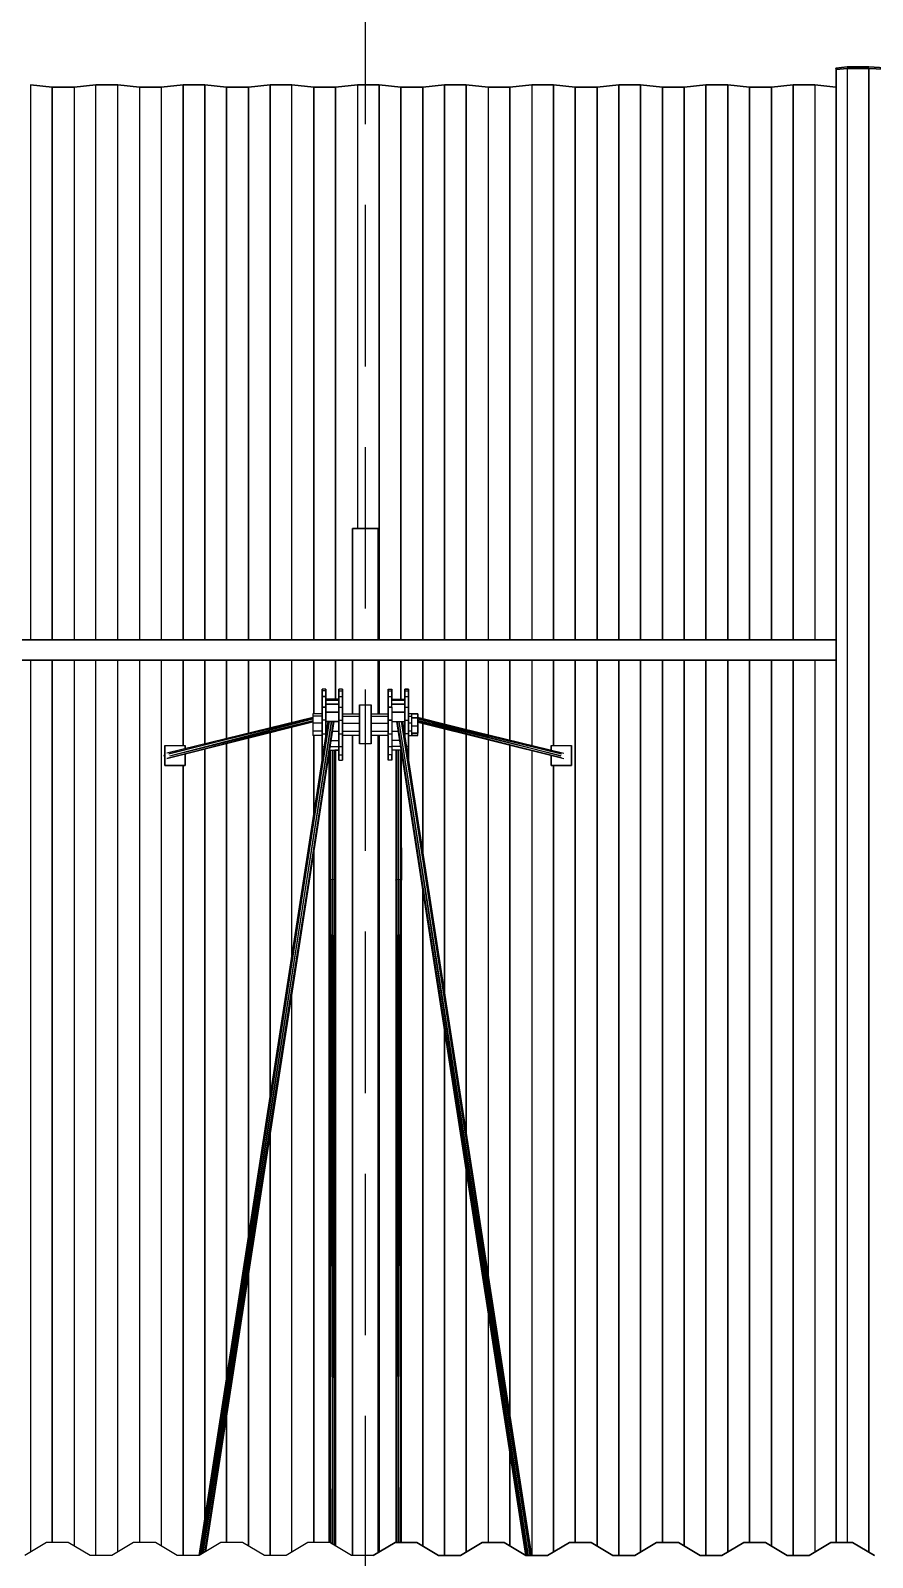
# Model space of a CAD drawing. Extents: x -43 to 90, y 6 to 81.
# Drawn here: x 1.84 to 5.15, y 22.98 to 28.99 of the extents above; entities that cross this region are included whole.
import ezdxf

# ---------------------------------------------------------------- set-up
doc = ezdxf.new("R2010")
doc.units = 0
doc.header["$LTSCALE"] = 0.1
doc.header["$MEASUREMENT"] = 0
doc.linetypes.add('HIDDEN', pattern=[9.525, 6.35, -3.175])
doc.layers.add('cobertura nova', color=4, linetype='CONTINUOUS')
doc.layers.add('hachures cobertura', color=252, linetype='CONTINUOUS')

msp = doc.modelspace()

# ---------------------------------------------------------------- linework, layer by layer
at = {"layer": 'cobertura nova'}
for p, q in [((5.0516, 28.8464), (5.0081, 28.8418)), ((5.0081, 28.8419), (5.0516, 28.8464)), ((5.0081, 28.8419), (5.0081, 23.0433)), ((5.0082, 28.836), (5.0081, 28.8419)), ((5.0081, 28.8418), (5.0082, 28.836)), ((5.0082, 28.836), (5.0517, 28.8406)), ((5.0517, 28.8406), (5.0082, 28.836)), ((5.0082, 23.0433), (5.0082, 28.836)), ((5.0082, 28.836), (5.0082, 28.836)), ((5.0082, 28.836), (5.0082, 23.0433)), ((5.1373, 28.8464), (5.0516, 28.8464)), ((5.0516, 28.8464), (5.0516, 28.8464)), ((5.0516, 28.8464), (5.1373, 28.8464)), ((5.0517, 28.8406), (5.1374, 28.8406)), ((5.1374, 28.8406), (5.0517, 28.8406)), ((5.223, 28.8418), (5.1373, 28.8464)), ((5.1373, 28.8464), (5.1373, 28.8464)), ((5.1373, 28.8464), (5.223, 28.8419)), ((5.1374, 28.8406), (5.2231, 28.836)), ((5.2231, 28.836), (5.1374, 28.8406)), ((5.1374, 28.8406), (5.1374, 28.8406)), ((1.8396, 28.7756), (1.9253, 28.7663)), ((1.9253, 28.7663), (1.8396, 28.7756)), ((1.9253, 28.7663), (2.011, 28.7663)), ((2.011, 28.7663), (1.9253, 28.7663)), ((2.011, 28.7663), (2.0967, 28.7756)), ((2.0967, 28.7756), (2.011, 28.7663)), ((2.0967, 28.7756), (2.1824, 28.7756)), ((2.1824, 28.7756), (2.0967, 28.7756)), ((2.1824, 28.7756), (2.2681, 28.7663)), ((2.2681, 28.7663), (2.1824, 28.7756)), ((2.2681, 28.7663), (2.3538, 28.7663)), ((2.3538, 28.7663), (2.2681, 28.7663)), ((2.3538, 28.7663), (2.4396, 28.7756)), ((2.4396, 28.7756), (2.3538, 28.7663)), ((2.4396, 28.7756), (2.5253, 28.7756)), ((2.5253, 28.7756), (2.4396, 28.7756)), ((2.5253, 28.7756), (2.611, 28.7663)), ((2.611, 28.7663), (2.5253, 28.7756)), ((2.611, 28.7663), (2.6967, 28.7663)), ((2.6967, 28.7663), (2.611, 28.7663)), ((2.6967, 28.7663), (2.7824, 28.7756)), ((2.7824, 28.7756), (2.6967, 28.7663)), ((2.7824, 28.7756), (2.8681, 28.7756)), ((2.8681, 28.7756), (2.7824, 28.7756)), ((2.8681, 28.7756), (2.9538, 28.7663)), ((2.9538, 28.7663), (2.8681, 28.7756)), ((2.9538, 28.7663), (3.0396, 28.7663)), ((3.0396, 28.7663), (2.9538, 28.7663)), ((3.0396, 28.7663), (3.1253, 28.7756)), ((3.1253, 28.7756), (3.0396, 28.7663)), ((3.1253, 28.7756), (3.211, 28.7756)), ((3.211, 28.7756), (3.1253, 28.7756)), ((3.211, 28.7756), (3.2967, 28.7663)), ((3.2967, 28.7663), (3.211, 28.7756)), ((3.2967, 28.7663), (3.3824, 28.7663)), ((3.3824, 28.7663), (3.2967, 28.7663)), ((3.3824, 28.7663), (3.4681, 28.7756)), ((3.4681, 28.7756), (3.3824, 28.7663)), ((3.4681, 28.7756), (3.5538, 28.7756)), ((3.5538, 28.7756), (3.4681, 28.7756)), ((3.5538, 28.7756), (3.6396, 28.7663)), ((3.6396, 28.7663), (3.5538, 28.7756)), ((3.6396, 28.7663), (3.7253, 28.7663)), ((3.7253, 28.7663), (3.6396, 28.7663)), ((3.7253, 28.7663), (3.811, 28.7756)), ((3.811, 28.7756), (3.7253, 28.7663)), ((3.811, 28.7756), (3.8967, 28.7756)), ((3.8967, 28.7756), (3.811, 28.7756)), ((3.8967, 28.7756), (3.9824, 28.7663)), ((3.9824, 28.7663), (3.8967, 28.7756)), ((3.9824, 28.7663), (4.0681, 28.7663)), ((4.0681, 28.7663), (3.9824, 28.7663)), ((4.0681, 28.7663), (4.1538, 28.7756)), ((4.1538, 28.7756), (4.0681, 28.7663)), ((4.1538, 28.7756), (4.2396, 28.7756)), ((4.2396, 28.7756), (4.1538, 28.7756)), ((4.2396, 28.7756), (4.3253, 28.7663)), ((4.3253, 28.7663), (4.2396, 28.7756)), ((4.3253, 28.7663), (4.411, 28.7663)), ((4.411, 28.7663), (4.3253, 28.7663)), ((4.411, 28.7663), (4.4967, 28.7756)), ((4.4967, 28.7756), (4.411, 28.7663)), ((4.4967, 28.7756), (4.5824, 28.7756)), ((4.5824, 28.7756), (4.4967, 28.7756)), ((4.5824, 28.7756), (4.6681, 28.7663)), ((4.6681, 28.7663), (4.5824, 28.7756)), ((4.6681, 28.7663), (4.7538, 28.7663)), ((4.7538, 28.7663), (4.6681, 28.7663)), ((4.7538, 28.7663), (4.8396, 28.7756)), ((4.8396, 28.7756), (4.7538, 28.7663)), ((4.9253, 28.7756), (4.8396, 28.7756)), ((4.8396, 28.7756), (4.9253, 28.7756)), ((5.0081, 28.7666), (4.9253, 28.7756)), ((4.9253, 28.7756), (5.0081, 28.7666)), ((2.4396, 28.7637), (2.4396, 28.7637)), ((2.4396, 28.7637), (2.4396, 28.7637)), ((2.7824, 28.7637), (2.7824, 28.7637)), ((2.7824, 28.7637), (2.7824, 28.7637)), ((2.9538, 28.7544), (2.9538, 28.7544)), ((2.9538, 28.7544), (2.9538, 28.7544)), ((3.4681, 28.7637), (3.4681, 28.7637)), ((3.4681, 28.7637), (3.4681, 28.7637)), ((4.6681, 28.7544), (4.6681, 28.7544)), ((4.6681, 28.7544), (4.6681, 28.7544)), ((4.8396, 28.7637), (4.8396, 28.7637)), ((4.8396, 28.7637), (4.8396, 28.7637)), ((3.1065, 26.5929), (3.1065, 27.0307)), ((3.1065, 27.0307), (3.1065, 26.5929)), ((3.1065, 27.0307), (3.1065, 27.0307)), ((3.1065, 27.0307), (3.1065, 27.0307)), ((3.1065, 27.0307), (3.1065, 27.0307)), ((3.1065, 26.5929), (3.1065, 27.0307)), ((3.1065, 27.0307), (3.1065, 26.5929)), ((3.1065, 27.0307), (3.1065, 26.5929)), ((3.1465, 27.0307), (3.1065, 27.0307)), ((3.1065, 27.0307), (3.1065, 27.0307)), ((3.1065, 27.0307), (3.1065, 27.0307)), ((3.1065, 27.0307), (3.1065, 27.0307)), ((3.1065, 27.0307), (3.1465, 27.0307)), ((3.1065, 27.0307), (3.1065, 26.5929)), ((3.1065, 26.5929), (3.1065, 27.0307)), ((3.1065, 27.0307), (3.1065, 26.5929)), ((3.1065, 26.5929), (3.1065, 27.0307)), ((3.1065, 27.0307), (3.1065, 27.0307)), ((3.1665, 27.0307), (3.1465, 27.0307)), ((3.1665, 27.0307), (3.1465, 27.0307)), ((3.1465, 27.0307), (3.1465, 27.0307)), ((3.1465, 27.0307), (3.1665, 27.0307)), ((3.2065, 27.0307), (3.1665, 27.0307)), ((3.1665, 27.0307), (3.1665, 27.0307)), ((3.1665, 27.0307), (3.2065, 27.0307)), ((3.1665, 27.0307), (3.1665, 27.0307)), ((3.1665, 27.0307), (3.1665, 27.0307)), ((3.2065, 26.5929), (3.2065, 27.0307)), ((3.2065, 27.0307), (3.2065, 26.5929)), ((5.0081, 26.5929), (1.225, 26.5929)), ((1.225, 26.5929), (5.0081, 26.5929)), ((1.225, 26.5129), (5.0081, 26.5129)), ((5.0081, 26.5129), (1.225, 26.5129)), ((3.0396, 26.5129), (3.0396, 26.3603)), ((3.1065, 26.3022), (3.1065, 26.5129)), ((3.1065, 26.5129), (3.1065, 26.3022)), ((3.1065, 26.3022), (3.1065, 26.5129)), ((3.1065, 26.5129), (3.1065, 26.3022)), ((3.1065, 26.5129), (3.1065, 26.3022)), ((3.1065, 26.5129), (3.1065, 26.3022)), ((3.1065, 26.3022), (3.1065, 26.5129)), ((3.1065, 26.5129), (3.1065, 26.3022)), ((3.1065, 26.3022), (3.1065, 26.5129)), ((3.2065, 26.3022), (3.2065, 26.5129)), ((3.2065, 26.5129), (3.2065, 26.3022)), ((3.211, 26.3022), (3.211, 26.5129)), ((2.9865, 26.3991), (2.9865, 26.3991)), ((2.9865, 26.3991), (2.9865, 26.379)), ((2.9865, 26.3991), (2.9865, 26.3923)), ((2.9865, 26.3923), (2.9865, 26.3991)), ((2.9865, 26.3991), (2.9865, 26.379)), ((3.001, 26.3991), (2.9865, 26.3991)), ((2.9865, 26.3991), (2.9865, 26.3923)), ((2.9865, 26.379), (2.9865, 26.3991)), ((2.9865, 26.3923), (2.9865, 26.3991)), ((2.9865, 26.3991), (2.9865, 26.3991)), ((2.9865, 26.3709), (2.9865, 26.3923)), ((2.9865, 26.3923), (2.9865, 26.3923)), ((2.9865, 26.3923), (2.9865, 26.3709)), ((2.9865, 26.3709), (2.9865, 26.3923)), ((3.001, 26.3923), (2.9865, 26.3923)), ((2.9865, 26.3923), (2.9865, 26.3709)), ((2.9865, 26.3923), (2.9865, 26.3923)), ((2.9865, 26.379), (2.9865, 26.379)), ((2.9865, 26.379), (2.9865, 26.3457)), ((2.9865, 26.379), (2.9865, 26.3457)), ((2.9865, 26.379), (2.9865, 26.379)), ((2.9865, 26.3457), (2.9865, 26.379)), ((2.9865, 26.3709), (2.9865, 26.3709)), ((2.9865, 26.328), (2.9865, 26.3709)), ((2.9865, 26.3709), (2.9865, 26.328)), ((2.9865, 26.328), (2.9865, 26.3709)), ((2.9865, 26.3709), (3.001, 26.3709)), ((3.001, 26.3709), (2.9865, 26.3709)), ((2.9865, 26.3709), (2.9865, 26.328)), ((3.001, 26.3923), (3.001, 26.3991)), ((3.001, 26.3991), (3.001, 26.3923)), ((3.001, 26.3709), (3.001, 26.3923)), ((3.001, 26.3923), (3.001, 26.3709)), ((3.001, 26.3709), (3.001, 26.3709)), ((3.001, 26.3709), (3.001, 26.3709)), ((3.001, 26.3709), (3.001, 26.328)), ((3.001, 26.328), (3.001, 26.3709)), ((3.0521, 26.3991), (3.0521, 26.3991)), ((3.0521, 26.3991), (3.0521, 26.379)), ((3.0521, 26.3923), (3.0521, 26.3991)), ((3.0665, 26.3991), (3.0521, 26.3991)), ((3.0521, 26.3991), (3.0521, 26.3923)), ((3.0521, 26.379), (3.0521, 26.3991)), ((3.0521, 26.3923), (3.0521, 26.3991)), ((3.0521, 26.3923), (3.0521, 26.3923)), ((3.0521, 26.3709), (3.0521, 26.3923)), ((3.0521, 26.3923), (3.0665, 26.3923)), ((3.0521, 26.3923), (3.0521, 26.3709)), ((3.0521, 26.3709), (3.0521, 26.3923)), ((3.0521, 26.379), (3.0521, 26.379)), ((3.0521, 26.379), (3.0521, 26.3603)), ((3.0521, 26.379), (3.0521, 26.379)), ((3.0521, 26.3603), (3.0521, 26.379)), ((3.0521, 26.3709), (3.0521, 26.3709)), ((3.0521, 26.3603), (3.0521, 26.3709)), ((3.0521, 26.3709), (3.0665, 26.3709)), ((3.0521, 26.3709), (3.0521, 26.328)), ((3.0521, 26.328), (3.0521, 26.3709)), ((3.0665, 26.3923), (3.0665, 26.3991)), ((3.0665, 26.3991), (3.0665, 26.3923)), ((3.0665, 26.3923), (3.0665, 26.3709)), ((3.0665, 26.3709), (3.0665, 26.3923)), ((3.0665, 26.3709), (3.0665, 26.328)), ((3.0665, 26.328), (3.0665, 26.3709)), ((3.2465, 26.3991), (3.2465, 26.3991)), ((3.2465, 26.3923), (3.2465, 26.3991)), ((3.2465, 26.3991), (3.2465, 26.379)), ((3.2465, 26.3991), (3.261, 26.3991)), ((3.2465, 26.379), (3.2465, 26.3991)), ((3.2465, 26.3991), (3.2465, 26.3923)), ((3.2465, 26.3923), (3.2465, 26.3991)), ((3.2465, 26.3923), (3.2465, 26.3923)), ((3.2465, 26.3709), (3.2465, 26.3923)), ((3.2465, 26.3923), (3.261, 26.3923)), ((3.2465, 26.3923), (3.2465, 26.3709)), ((3.2465, 26.3709), (3.2465, 26.3923)), ((3.2465, 26.379), (3.2465, 26.379)), ((3.2465, 26.379), (3.2465, 26.379)), ((3.2465, 26.3457), (3.2465, 26.379)), ((3.2465, 26.379), (3.2465, 26.379)), ((3.2465, 26.379), (3.2465, 26.3457)), ((3.2465, 26.3709), (3.2465, 26.3709)), ((3.2465, 26.328), (3.2465, 26.3709)), ((3.2465, 26.3709), (3.261, 26.3709)), ((3.2465, 26.328), (3.2465, 26.3709)), ((3.261, 26.3923), (3.261, 26.3991)), ((3.261, 26.3991), (3.261, 26.379)), ((3.261, 26.3923), (3.261, 26.3991)), ((3.261, 26.379), (3.261, 26.3991)), ((3.261, 26.3991), (3.261, 26.3923)), ((3.261, 26.3709), (3.261, 26.3923)), ((3.261, 26.3709), (3.261, 26.3923)), ((3.261, 26.3923), (3.261, 26.3709)), ((3.261, 26.379), (3.261, 26.3603)), ((3.261, 26.3709), (3.261, 26.379)), ((3.261, 26.3603), (3.261, 26.3709)), ((3.261, 26.328), (3.261, 26.3709)), ((3.3121, 26.3991), (3.3121, 26.3991)), ((3.3121, 26.3923), (3.3121, 26.3991)), ((3.3121, 26.3923), (3.3121, 26.3991)), ((3.3121, 26.3991), (3.3265, 26.3991)), ((3.3121, 26.3991), (3.3121, 26.3923)), ((3.3265, 26.3991), (3.3121, 26.3991)), ((3.3121, 26.3991), (3.3121, 26.379)), ((3.3121, 26.3923), (3.3121, 26.3923)), ((3.3121, 26.3709), (3.3121, 26.3923)), ((3.3121, 26.3923), (3.3121, 26.379)), ((3.3121, 26.3709), (3.3121, 26.3923)), ((3.3121, 26.3923), (3.3265, 26.3923)), ((3.3121, 26.3923), (3.3121, 26.3709)), ((3.3121, 26.379), (3.3121, 26.392)), ((3.3121, 26.379), (3.3121, 26.379)), ((3.3121, 26.379), (3.3121, 26.3603)), ((3.3121, 26.3603), (3.3121, 26.379)), ((3.3121, 26.379), (3.3121, 26.379)), ((3.3121, 26.379), (3.3121, 26.3603)), ((3.3121, 26.379), (3.3121, 26.379)), ((3.3121, 26.3709), (3.3121, 26.3709)), ((3.3121, 26.3603), (3.3121, 26.3709)), ((3.3121, 26.328), (3.3121, 26.3709)), ((3.3121, 26.3709), (3.3265, 26.3709)), ((3.3121, 26.3709), (3.3121, 26.328)), ((3.3265, 26.3923), (3.3265, 26.3991)), ((3.3265, 26.3991), (3.3265, 26.3923)), ((3.3265, 26.3709), (3.3265, 26.3923)), ((3.3265, 26.3923), (3.3265, 26.3709)), ((3.3265, 26.328), (3.3265, 26.3709)), ((3.3265, 26.3709), (3.3265, 26.328)), ((2.9865, 26.3457), (2.9865, 26.3457)), ((2.9865, 26.3457), (2.9865, 26.3022)), ((2.9865, 26.3022), (2.9865, 26.3457)), ((2.9865, 26.3457), (2.9865, 26.3022)), ((2.9865, 26.3457), (2.9865, 26.3457)), ((2.9865, 26.328), (2.9865, 26.328)), ((2.9865, 26.3022), (2.9865, 26.328)), ((2.9865, 26.328), (2.9865, 26.3022)), ((2.9865, 26.2776), (2.9865, 26.328)), ((3.001, 26.328), (2.9865, 26.328)), ((2.9865, 26.328), (2.9865, 26.2776)), ((2.9865, 26.328), (3.001, 26.328)), ((3.001, 26.3603), (3.0521, 26.3603)), ((3.0521, 26.3603), (3.001, 26.3603)), ((3.0521, 26.3554), (3.001, 26.3554)), ((3.001, 26.3554), (3.0521, 26.3554)), ((3.0521, 26.34), (3.001, 26.34)), ((3.001, 26.34), (3.001, 26.34)), ((3.001, 26.34), (3.0521, 26.34)), ((3.001, 26.328), (3.001, 26.2776)), ((3.001, 26.2776), (3.001, 26.328)), ((3.001, 26.309), (3.0521, 26.309)), ((3.0521, 26.309), (3.001, 26.309)), ((3.0521, 26.3603), (3.0521, 26.3603)), ((3.0521, 26.3554), (3.0521, 26.3603)), ((3.0521, 26.3554), (3.0521, 26.3554)), ((3.0521, 26.328), (3.0665, 26.328)), ((3.0521, 26.328), (3.0521, 26.2776)), ((3.0521, 26.2776), (3.0521, 26.328)), ((3.0521, 26.309), (3.0521, 26.328)), ((3.0521, 26.2727), (3.0521, 26.309)), ((3.0665, 26.328), (3.0665, 26.2776)), ((3.0665, 26.2776), (3.0665, 26.328)), ((3.1331, 26.3374), (3.1331, 26.3374)), ((3.1331, 26.3374), (3.18, 26.3374)), ((3.1331, 26.3374), (3.1331, 26.3374)), ((3.1331, 26.3022), (3.1331, 26.3374)), ((3.1331, 26.1837), (3.1331, 26.3374)), ((3.1331, 26.3374), (3.1331, 26.1837)), ((3.18, 26.3374), (3.18, 26.1837)), ((3.18, 26.1837), (3.18, 26.3374)), ((3.2465, 26.3457), (3.2465, 26.3457)), ((3.2465, 26.3457), (3.2465, 26.3022)), ((3.2465, 26.3457), (3.2465, 26.3457)), ((3.2465, 26.3457), (3.2465, 26.3457)), ((3.2465, 26.3457), (3.2465, 26.3457)), ((3.2465, 26.3022), (3.2465, 26.3457)), ((3.2465, 26.328), (3.2465, 26.328)), ((3.2465, 26.3022), (3.2465, 26.328)), ((3.2465, 26.328), (3.261, 26.328)), ((3.2465, 26.2776), (3.2465, 26.328)), ((3.261, 26.328), (3.2465, 26.328)), ((3.2465, 26.328), (3.2465, 26.2776)), ((3.261, 26.3603), (3.3121, 26.3603)), ((3.261, 26.3554), (3.3121, 26.3554)), ((3.261, 26.34), (3.3121, 26.34)), ((3.3121, 26.34), (3.261, 26.34)), ((3.261, 26.328), (3.261, 26.2776)), ((3.3121, 26.309), (3.261, 26.309)), ((3.261, 26.309), (3.3121, 26.309)), ((3.276, 26.309), (3.276, 26.309)), ((3.276, 26.309), (3.276, 26.309)), ((3.2762, 26.309), (3.2762, 26.309)), ((3.2765, 26.309), (3.2765, 26.309)), ((3.2793, 26.309), (3.2793, 26.309)), ((3.2847, 26.309), (3.2847, 26.309)), ((3.2873, 26.309), (3.2873, 26.309)), ((3.2923, 26.309), (3.2923, 26.309)), ((3.2952, 26.309), (3.2952, 26.309)), ((3.3121, 26.3554), (3.3121, 26.3603)), ((3.3121, 26.34), (3.3121, 26.3554)), ((3.3121, 26.3457), (3.3121, 26.3457)), ((3.3121, 26.2776), (3.3121, 26.328)), ((3.3121, 26.328), (3.3265, 26.328)), ((3.3121, 26.328), (3.3121, 26.2776)), ((3.3265, 26.328), (3.3265, 26.2776)), ((3.3265, 26.2776), (3.3265, 26.328)), ((2.9502, 26.2881), (2.3762, 26.1477)), ((2.3762, 26.126), (2.9502, 26.2701)), ((2.9502, 26.2695), (2.3762, 26.126)), ((2.3841, 26.1445), (2.9502, 26.2875)), ((2.9502, 26.2835), (2.3841, 26.1445)), ((2.3841, 26.1292), (2.9502, 26.2751)), ((2.3841, 26.1292), (2.9502, 26.2702)), ((2.3874, 26.1368), (2.9502, 26.2824)), ((2.3874, 26.1368), (2.9502, 26.276)), ((2.5025, 22.9918), (3.0107, 26.2727)), ((3.015, 26.2727), (2.5034, 22.9924)), ((3.015, 26.2727), (2.5071, 22.9946)), ((3.0233, 26.2727), (2.509, 22.9957)), ((2.5163, 23.0001), (3.0234, 26.2727)), ((3.0309, 26.2727), (2.518, 23.0011)), ((2.5246, 23.0051), (3.0309, 26.2727)), ((3.0332, 26.2727), (2.5251, 23.0054)), ((3.0332, 26.2727), (2.5273, 23.0067)), ((2.9865, 26.3022), (2.9502, 26.3022)), ((2.9502, 26.3022), (2.9502, 26.2936)), ((2.9865, 26.2936), (2.9502, 26.2936)), ((2.9502, 26.2936), (2.9502, 26.2653)), ((2.9865, 26.2653), (2.9502, 26.2653)), ((2.9502, 26.2653), (2.9502, 26.2337)), ((2.9865, 26.3022), (2.9732, 26.3022)), ((2.9865, 26.2936), (2.9865, 26.3022)), ((2.9865, 26.2959), (2.9865, 26.2959)), ((2.9865, 26.2653), (2.9865, 26.2936)), ((2.9865, 26.2238), (2.9865, 26.2776)), ((3.001, 26.2776), (2.9865, 26.2776)), ((2.9865, 26.2776), (2.9865, 26.2238)), ((2.9865, 26.2337), (2.9865, 26.2653)), ((3.001, 26.2776), (3.001, 26.2238)), ((3.001, 26.2238), (3.001, 26.2776)), ((3.0521, 26.2727), (3.001, 26.2727)), ((3.001, 26.2727), (3.0521, 26.2727)), ((3.0521, 26.2959), (3.0521, 26.2959)), ((3.0521, 26.2776), (3.0665, 26.2776)), ((3.0521, 26.2776), (3.0521, 26.2238)), ((3.0521, 26.2238), (3.0521, 26.2776)), ((3.0521, 26.2338), (3.0521, 26.2727)), ((3.0665, 26.3022), (3.1331, 26.3022)), ((3.0665, 26.3022), (3.1065, 26.3022)), ((3.0665, 26.2936), (3.1331, 26.2936)), ((3.0665, 26.2776), (3.0665, 26.2238)), ((3.0665, 26.2238), (3.0665, 26.2776)), ((3.0665, 26.2653), (3.1331, 26.2653)), ((3.18, 26.3022), (3.2465, 26.3022)), ((3.18, 26.2936), (3.2465, 26.2936)), ((3.18, 26.2653), (3.2465, 26.2653)), ((3.2065, 26.3022), (3.2465, 26.3022)), ((3.2465, 26.2936), (3.2465, 26.3022)), ((3.2465, 26.3022), (3.2465, 26.3022)), ((3.2465, 26.2959), (3.2465, 26.2959)), ((3.2465, 26.2959), (3.2465, 26.2959)), ((3.2465, 26.2653), (3.2465, 26.2936)), ((3.2465, 26.2238), (3.2465, 26.2776)), ((3.2465, 26.2776), (3.261, 26.2776)), ((3.261, 26.2776), (3.2465, 26.2776)), ((3.2465, 26.2776), (3.2465, 26.2238)), ((3.2465, 26.2337), (3.2465, 26.2653)), ((3.261, 26.2776), (3.261, 26.2238)), ((3.261, 26.2727), (3.3121, 26.2727)), ((3.7882, 22.9916), (3.2799, 26.2727)), ((3.7902, 22.9916), (3.2799, 26.2727)), ((3.2822, 26.2727), (3.7906, 22.9916)), ((3.7967, 22.9916), (3.2822, 26.2727)), ((3.7982, 22.9916), (3.2897, 26.2727)), ((3.8048, 22.9916), (3.2897, 26.2727)), ((3.2981, 26.2727), (3.8099, 22.9916)), ((3.2981, 26.2727), (3.8065, 22.9916)), ((3.3024, 26.2727), (3.8107, 22.9916)), ((3.3121, 26.2238), (3.3121, 26.2776)), ((3.3121, 26.2776), (3.3265, 26.2776)), ((3.3121, 26.2776), (3.3121, 26.2238)), ((3.3121, 26.2338), (3.3121, 26.2727)), ((3.3629, 26.3022), (3.3265, 26.3022)), ((3.3399, 26.3022), (3.3265, 26.3022)), ((3.3265, 26.2936), (3.3399, 26.2936)), ((3.3265, 26.2776), (3.3265, 26.2238)), ((3.3265, 26.2238), (3.3265, 26.2776)), ((3.3399, 26.2653), (3.3265, 26.2653)), ((3.3399, 26.3022), (3.3629, 26.3022)), ((3.3399, 26.2936), (3.3399, 26.3022)), ((3.3399, 26.2653), (3.3399, 26.2936)), ((3.3399, 26.286), (3.3629, 26.286)), ((3.3629, 26.286), (3.3399, 26.286)), ((3.3399, 26.2337), (3.3399, 26.2653)), ((3.3399, 26.2544), (3.3629, 26.2544)), ((3.3629, 26.3022), (3.3629, 26.286)), ((3.3629, 26.286), (3.3629, 26.3022)), ((3.3629, 26.2881), (3.9369, 26.1477)), ((3.9289, 26.1445), (3.3629, 26.2875)), ((3.3629, 26.286), (3.3629, 26.2544)), ((3.3629, 26.286), (3.3629, 26.286)), ((3.3629, 26.2544), (3.3629, 26.286)), ((3.3629, 26.2835), (3.9289, 26.1445)), ((3.3629, 26.2824), (3.9256, 26.1368)), ((3.9256, 26.1368), (3.3629, 26.276)), ((3.3629, 26.2751), (3.9289, 26.1292)), ((3.9289, 26.1292), (3.3629, 26.2702)), ((3.3629, 26.2701), (3.9369, 26.126)), ((3.3629, 26.2695), (3.9369, 26.126)), ((3.3629, 26.2544), (3.3629, 26.2261)), ((3.3629, 26.2261), (3.3629, 26.2544)), ((3.3824, 26.2646), (3.3824, 25.756)), ((2.9865, 26.2337), (2.9502, 26.2337)), ((2.9502, 26.2337), (2.9502, 26.2175)), ((2.9865, 26.2175), (2.9502, 26.2175)), ((2.9539, 25.9056), (2.9539, 26.2175)), ((2.9865, 26.2421), (2.9865, 26.2421)), ((2.9865, 26.2175), (2.9865, 26.2337)), ((2.9865, 26.2261), (2.9865, 26.2175)), ((2.9865, 26.174), (2.9865, 26.2238)), ((2.9865, 26.2238), (3.001, 26.2238)), ((2.9865, 26.2238), (2.9865, 26.174)), ((2.9865, 26.2175), (2.9865, 26.1917)), ((2.9865, 26.2175), (2.9865, 26.174)), ((2.9865, 26.1917), (2.9865, 26.2175)), ((2.9865, 26.174), (2.9865, 26.2175)), ((2.9865, 26.2175), (2.9865, 26.1917)), ((2.9865, 26.1917), (2.9865, 26.1917)), ((2.9865, 26.1917), (2.9865, 26.1488)), ((2.9865, 26.1488), (2.9865, 26.1917)), ((2.9865, 26.1917), (2.9865, 26.1488)), ((2.9865, 26.1917), (2.9865, 26.1917)), ((3.001, 26.2338), (3.0047, 26.2338)), ((3.001, 26.2238), (3.001, 26.2098)), ((3.001, 26.2098), (3.001, 26.2238)), ((3.0216, 26.1979), (3.0521, 26.1979)), ((3.0272, 26.2338), (3.0521, 26.2338)), ((3.0521, 26.2421), (3.0521, 26.2421)), ((3.0521, 26.2238), (3.0665, 26.2238)), ((3.0521, 26.2238), (3.0521, 26.174)), ((3.0521, 26.174), (3.0521, 26.2238)), ((3.0665, 26.2337), (3.1331, 26.2337)), ((3.0665, 26.2238), (3.0665, 26.174)), ((3.0665, 26.174), (3.0665, 26.2238)), ((3.1331, 26.2175), (3.0665, 26.2175)), ((3.1065, 22.9917), (3.1065, 26.2175)), ((3.1065, 26.2175), (3.1065, 22.9917)), ((3.1065, 22.9917), (3.1065, 26.2175)), ((3.1065, 26.2175), (3.1065, 22.9917)), ((3.1065, 26.2175), (3.1065, 22.9917)), ((3.1065, 26.2175), (3.1065, 22.9917)), ((3.1065, 22.9917), (3.1065, 26.2175)), ((3.1065, 26.2175), (3.1065, 22.9917)), ((3.1065, 22.9917), (3.1065, 26.2175)), ((3.1331, 26.1837), (3.1331, 26.2175)), ((3.1331, 26.1837), (3.1331, 26.1837)), ((3.1331, 26.1837), (3.1331, 26.1837)), ((3.18, 26.1837), (3.1331, 26.1837)), ((3.18, 26.2337), (3.2465, 26.2337)), ((3.2465, 26.2175), (3.18, 26.2175)), ((3.2065, 23.0028), (3.2065, 26.2175)), ((3.2065, 26.2175), (3.2065, 23.0028)), ((3.211, 23.0055), (3.211, 26.2175)), ((3.2465, 26.2421), (3.2465, 26.2421)), ((3.2465, 26.2421), (3.2465, 26.2421)), ((3.2465, 26.2175), (3.2465, 26.2337)), ((3.2465, 26.174), (3.2465, 26.2238)), ((3.2465, 26.2238), (3.261, 26.2238)), ((3.2465, 26.174), (3.2465, 26.2175)), ((3.2465, 26.2175), (3.2465, 26.1917)), ((3.2465, 26.1917), (3.2465, 26.2175)), ((3.2465, 26.1917), (3.2465, 26.2029)), ((3.2465, 26.1488), (3.2465, 26.1917)), ((3.2465, 26.1917), (3.2465, 26.1917)), ((3.2465, 26.1917), (3.2465, 26.1917)), ((3.2465, 26.1488), (3.2465, 26.1917)), ((3.2465, 26.1917), (3.2465, 26.1917)), ((3.2465, 26.1917), (3.2465, 26.1488)), ((3.261, 26.2338), (3.2859, 26.2338)), ((3.261, 26.2238), (3.261, 26.174)), ((3.2915, 26.1979), (3.261, 26.1979)), ((3.3084, 26.2338), (3.3121, 26.2338)), ((3.3121, 26.2099), (3.3121, 26.2238)), ((3.3265, 26.2238), (3.3121, 26.2238)), ((3.3121, 26.2238), (3.3121, 26.2098)), ((3.3399, 26.2337), (3.3265, 26.2337)), ((3.3265, 26.2238), (3.3265, 26.174)), ((3.3265, 26.174), (3.3265, 26.2238)), ((3.3265, 26.2175), (3.3399, 26.2175)), ((3.3399, 26.2175), (3.3399, 26.2337)), ((3.3399, 26.2261), (3.3629, 26.2261)), ((3.3399, 26.2261), (3.3399, 26.2175)), ((3.3629, 26.2261), (3.3399, 26.2261)), ((3.3629, 26.2175), (3.3399, 26.2175)), ((3.3399, 26.2175), (3.3629, 26.2175)), ((3.3629, 26.2261), (3.3629, 26.2261)), ((3.3629, 26.2261), (3.3629, 26.2261)), ((3.3629, 26.2175), (3.3629, 26.2261)), ((2.3649, 26.1368), (2.368, 26.1441)), ((2.3649, 26.1368), (2.368, 26.1296)), ((2.368, 26.1775), (2.448, 26.1775)), ((2.368, 26.1775), (2.368, 26.0987)), ((2.368, 26.0987), (2.368, 26.1775)), ((2.448, 26.1775), (2.448, 26.1653)), ((2.448, 26.1653), (2.448, 26.1775)), ((2.448, 26.1439), (2.448, 26.0987)), ((2.448, 26.0987), (2.448, 26.1439)), ((2.9865, 26.174), (2.9865, 26.174)), ((2.9865, 26.1407), (2.9865, 26.174)), ((2.9865, 26.174), (2.9865, 26.1407)), ((2.9865, 26.1407), (2.9865, 26.174)), ((2.9865, 26.174), (2.9954, 26.174)), ((2.9865, 26.174), (2.9865, 26.1407)), ((2.9865, 26.1488), (2.9865, 26.1488)), ((2.9865, 26.1488), (2.9865, 26.1274)), ((2.9865, 26.1274), (2.9865, 26.1488)), ((2.9865, 26.1488), (2.9865, 26.1274)), ((2.9865, 26.1488), (2.9865, 26.1488)), ((2.9865, 26.1274), (2.9865, 26.1488)), ((2.9865, 26.1206), (2.9865, 26.1407)), ((2.9865, 26.1407), (2.9865, 26.1407)), ((2.9865, 26.1407), (2.9865, 26.1206)), ((2.9865, 26.1206), (2.9865, 26.1407)), ((2.9865, 26.1407), (2.9903, 26.1407)), ((2.9865, 26.1407), (2.9865, 26.1206)), ((2.9865, 26.1274), (2.9865, 26.1274)), ((2.9865, 26.1274), (2.9865, 26.1206)), ((2.9865, 26.1206), (2.9865, 26.1274)), ((2.9865, 26.1274), (2.9865, 26.1206)), ((2.9865, 26.1274), (2.9865, 26.1274)), ((2.9865, 26.1206), (2.9865, 26.1274)), ((3.0146, 25.6481), (3.0173, 26.1594)), ((3.0146, 25.6481), (3.0146, 26.1523)), ((3.0146, 26.1523), (3.0146, 25.6481)), ((3.0157, 26.1594), (3.0521, 26.1594)), ((3.0179, 26.1739), (3.0521, 26.1739)), ((3.0179, 26.1594), (3.0179, 25.6508)), ((3.0258, 26.1594), (3.0258, 25.6519)), ((3.0338, 25.6508), (3.0338, 26.1594)), ((3.037, 25.6481), (3.037, 26.1594)), ((3.0521, 26.1594), (3.037, 26.1594)), ((3.0396, 26.1594), (3.0396, 23.0294)), ((3.0396, 23.0294), (3.0396, 26.1594)), ((3.0521, 26.174), (3.0665, 26.174)), ((3.0521, 26.174), (3.0521, 26.1407)), ((3.0521, 26.1407), (3.0521, 26.174)), ((3.0521, 26.1594), (3.0521, 26.1739)), ((3.0521, 26.1734), (3.0521, 26.1488)), ((3.0521, 26.1594), (3.0521, 26.1488)), ((3.0521, 26.1407), (3.0521, 26.1594)), ((3.0521, 26.1488), (3.0521, 26.1594)), ((3.0521, 26.1488), (3.0521, 26.1488)), ((3.0521, 26.1488), (3.0521, 26.1274)), ((3.0521, 26.1488), (3.0521, 26.1488)), ((3.0521, 26.1488), (3.0521, 26.1274)), ((3.0521, 26.1488), (3.0521, 26.1488)), ((3.0521, 26.1407), (3.0521, 26.1407)), ((3.0521, 26.1206), (3.0521, 26.1407)), ((3.0521, 26.1407), (3.0665, 26.1407)), ((3.0521, 26.1407), (3.0521, 26.1206)), ((3.0521, 26.1206), (3.0521, 26.1407)), ((3.0521, 26.1274), (3.0521, 26.1274)), ((3.0521, 26.1274), (3.0521, 26.1206)), ((3.0521, 26.1274), (3.0521, 26.1206)), ((3.0521, 26.1274), (3.0521, 26.1274)), ((3.0521, 26.1274), (3.0521, 26.1274)), ((3.0665, 26.174), (3.0665, 26.1407)), ((3.0665, 26.1407), (3.0665, 26.174)), ((3.0665, 26.1407), (3.0665, 26.1206)), ((3.0665, 26.1206), (3.0665, 26.1407)), ((3.2465, 26.174), (3.2465, 26.174)), ((3.2465, 26.1407), (3.2465, 26.174)), ((3.2465, 26.174), (3.261, 26.174)), ((3.2465, 26.1407), (3.2465, 26.174)), ((3.2465, 26.1488), (3.2465, 26.1488)), ((3.2465, 26.1488), (3.2465, 26.1274)), ((3.2465, 26.1274), (3.2465, 26.1488)), ((3.2465, 26.1488), (3.2465, 26.1488)), ((3.2465, 26.1274), (3.2465, 26.1488)), ((3.2465, 26.1488), (3.2465, 26.1488)), ((3.2465, 26.1407), (3.2465, 26.1407)), ((3.2465, 26.1274), (3.2465, 26.1407)), ((3.261, 26.1407), (3.2465, 26.1407)), ((3.2465, 26.1407), (3.2465, 26.1206)), ((3.2465, 26.1206), (3.2465, 26.1407)), ((3.2465, 26.1274), (3.2465, 26.1274)), ((3.2465, 26.1206), (3.2465, 26.1274)), ((3.2465, 26.1274), (3.2465, 26.1274)), ((3.2465, 26.1206), (3.2465, 26.1274)), ((3.261, 26.174), (3.261, 26.1407)), ((3.2952, 26.1739), (3.261, 26.1739)), ((3.2974, 26.1594), (3.261, 26.1594)), ((3.261, 26.1206), (3.261, 26.1407)), ((3.261, 26.1407), (3.261, 26.1206)), ((3.261, 26.1274), (3.261, 26.1407)), ((3.261, 26.1206), (3.261, 26.1274)), ((3.276, 26.1594), (3.276, 25.6481)), ((3.276, 26.1594), (3.276, 25.6481)), ((3.2766, 26.1594), (3.2793, 25.6508)), ((3.2793, 26.1594), (3.2793, 25.6508)), ((3.2873, 25.6519), (3.2873, 26.1594)), ((3.2952, 25.6508), (3.2952, 26.1594)), ((3.2958, 26.1594), (3.2985, 25.6481)), ((3.2985, 25.6481), (3.2985, 26.1524)), ((3.3265, 26.174), (3.3177, 26.174)), ((3.3265, 26.1407), (3.3228, 26.1407)), ((3.3265, 26.1407), (3.3265, 26.174)), ((3.3265, 26.174), (3.3265, 26.1407)), ((3.3265, 26.1206), (3.3265, 26.1407)), ((3.3265, 26.1407), (3.3265, 26.1206)), ((3.888, 26.1775), (3.968, 26.1775)), ((3.888, 26.1775), (3.888, 26.1597)), ((3.888, 26.1597), (3.888, 26.1775)), ((3.888, 26.1382), (3.888, 26.0987)), ((3.888, 26.0987), (3.888, 26.1382)), ((3.968, 26.1775), (3.968, 26.0987)), ((3.968, 26.0987), (3.968, 26.1775)), ((2.448, 26.0987), (2.368, 26.0987)), ((2.368, 26.0987), (2.448, 26.0987)), ((2.9865, 26.1206), (2.9865, 26.1206)), ((2.9865, 26.1206), (2.9872, 26.1206)), ((3.0521, 26.1206), (3.0521, 26.1206)), ((3.0521, 26.1206), (3.0665, 26.1206)), ((3.2465, 26.1206), (3.2465, 26.1206)), ((3.261, 26.1206), (3.2465, 26.1206)), ((3.3259, 26.1206), (3.3265, 26.1206)), ((3.888, 26.0987), (3.968, 26.0987)), ((3.968, 26.0987), (3.888, 26.0987)), ((3.0146, 25.6481), (3.0179, 25.6508)), ((3.0146, 25.6481), (3.0146, 25.6481)), ((3.0146, 25.6481), (3.0146, 25.6349)), ((3.0146, 23.0433), (3.0146, 25.6481)), ((3.0146, 25.6481), (3.0146, 23.0433)), ((3.0148, 23.0433), (3.0179, 25.6508)), ((3.0179, 25.6508), (3.0258, 25.6519)), ((3.0179, 25.6508), (3.0179, 23.0425)), ((3.0185, 23.0421), (3.0258, 25.6519)), ((3.0258, 25.6519), (3.0338, 25.6508)), ((3.0258, 25.6519), (3.0258, 23.0377)), ((3.0265, 23.0373), (3.0338, 25.6508)), ((3.0338, 23.0329), (3.0338, 25.6508)), ((3.0338, 25.6508), (3.037, 25.6481)), ((3.034, 23.0328), (3.037, 25.6481)), ((3.037, 25.6481), (3.0371, 23.0309)), ((3.276, 25.6481), (3.2793, 25.6508)), ((3.276, 25.6481), (3.276, 25.649)), ((3.276, 25.6481), (3.276, 25.6481)), ((3.276, 25.6481), (3.276, 23.0433)), ((3.276, 25.6481), (3.279, 23.0433)), ((3.276, 25.6481), (3.276, 23.0433)), ((3.2793, 25.6508), (3.2873, 25.6519)), ((3.2793, 25.6508), (3.2866, 23.0433)), ((3.2793, 25.6508), (3.2793, 23.0433)), ((3.2873, 23.0433), (3.2873, 25.6519)), ((3.2873, 25.6519), (3.2945, 23.0433)), ((3.2873, 25.6519), (3.2952, 25.6508)), ((3.2952, 23.0433), (3.2952, 25.6508)), ((3.2952, 25.6508), (3.2982, 23.0433)), ((3.2952, 25.6508), (3.2985, 25.6481)), ((3.2985, 23.0433), (3.2985, 25.6481)), ((1.9023, 23.0433), (1.8165, 22.9917)), ((1.988, 23.0433), (1.9023, 23.0433)), ((2.0737, 22.9917), (1.988, 23.0433)), ((2.2451, 23.0433), (2.1594, 22.9917)), ((2.3308, 23.0433), (2.2451, 23.0433)), ((2.4165, 22.9917), (2.3308, 23.0433)), ((2.588, 23.0433), (2.5023, 22.9917)), ((2.6737, 23.0433), (2.588, 23.0433)), ((2.7594, 22.9917), (2.6737, 23.0433)), ((2.9308, 23.0433), (2.8451, 22.9917)), ((3.0165, 23.0433), (2.9308, 23.0433)), ((3.1023, 22.9917), (3.0165, 23.0433)), ((3.188, 22.9916), (3.2737, 23.0433)), ((3.2737, 23.0433), (3.188, 22.9917)), ((3.2737, 23.0433), (3.3594, 23.0433)), ((3.3594, 23.0433), (3.2737, 23.0433)), ((3.3594, 23.0433), (3.4451, 22.9916)), ((3.4451, 22.9916), (3.3594, 23.0433)), ((3.5308, 22.9916), (3.6165, 23.0433)), ((3.6165, 23.0433), (3.5308, 22.9916)), ((3.6165, 23.0433), (3.7023, 23.0433)), ((3.7023, 23.0433), (3.6165, 23.0433)), ((3.7023, 23.0433), (3.788, 22.9916)), ((3.788, 22.9916), (3.7023, 23.0433)), ((3.8737, 22.9916), (3.9594, 23.0433)), ((3.9594, 23.0433), (3.8737, 22.9916)), ((3.9594, 23.0433), (4.0451, 23.0433)), ((4.0451, 23.0433), (3.9594, 23.0433)), ((4.0451, 23.0433), (4.1308, 22.9916)), ((4.1308, 22.9916), (4.0451, 23.0433)), ((4.2165, 22.9916), (4.3023, 23.0433)), ((4.3023, 23.0433), (4.2165, 22.9916)), ((4.3023, 23.0433), (4.388, 23.0433)), ((4.388, 23.0433), (4.3023, 23.0433)), ((4.388, 23.0433), (4.4737, 22.9916)), ((4.4737, 22.9916), (4.388, 23.0433)), ((4.5594, 22.9916), (4.6451, 23.0433)), ((4.6451, 23.0433), (4.5594, 22.9916)), ((4.6451, 23.0433), (4.7308, 23.0433)), ((4.7308, 23.0433), (4.6451, 23.0433)), ((4.7308, 23.0433), (4.8165, 22.9916)), ((4.8165, 22.9916), (4.7308, 23.0433)), ((4.9023, 22.9916), (4.988, 23.0433)), ((4.988, 23.0433), (4.9023, 22.9916)), ((4.988, 23.0433), (5.0737, 23.0433)), ((5.0737, 23.0433), (4.988, 23.0433)), ((5.0737, 23.0433), (5.1594, 22.9916)), ((5.1594, 22.9916), (5.0737, 23.0433)), ((2.1594, 22.9917), (2.0737, 22.9917)), ((2.5023, 22.9917), (2.4165, 22.9917)), ((2.8451, 22.9917), (2.7594, 22.9917)), ((3.188, 22.9917), (3.1023, 22.9917)), ((3.5308, 22.9916), (3.4451, 22.9916)), ((3.4451, 22.9916), (3.5308, 22.9916)), ((3.788, 22.9916), (3.8737, 22.9916)), ((3.8737, 22.9916), (3.788, 22.9916)), ((4.1308, 22.9916), (4.2165, 22.9916)), ((4.2165, 22.9916), (4.1308, 22.9916)), ((4.4737, 22.9916), (4.5594, 22.9916)), ((4.5594, 22.9916), (4.4737, 22.9916)), ((4.8165, 22.9916), (4.9023, 22.9916)), ((4.9023, 22.9916), (4.8165, 22.9916))]:
    msp.add_line(p, q, dxfattribs=at)
at = {"layer": 'hachures cobertura', "linetype": 'HIDDEN'}
msp.add_line((3.1565, 34.0184), (3.1565, 6.3811), dxfattribs=at)
at = {"layer": 'hachures cobertura'}
for p, q in [((5.0517, 28.8406), (5.0517, 23.0433)), ((5.1374, 28.8406), (5.1374, 23.0049)), ((5.1374, 23.0049), (5.1374, 28.8406)), ((1.8396, 28.7756), (1.8396, 26.5929)), ((1.9253, 28.7663), (1.9253, 26.5929)), ((1.9253, 26.5929), (1.9253, 28.7663)), ((2.011, 28.7663), (2.011, 26.5929)), ((2.0967, 26.5929), (2.0967, 28.7756)), ((2.1824, 26.5929), (2.1824, 28.7756)), ((2.2681, 28.7663), (2.2681, 26.5929)), ((2.3538, 28.7663), (2.3538, 26.5929)), ((2.4396, 26.5929), (2.4396, 28.7756)), ((2.4396, 28.7756), (2.4396, 26.5929)), ((2.5253, 28.7756), (2.5253, 26.5929)), ((2.5253, 26.5929), (2.5253, 28.7756)), ((2.611, 28.7663), (2.611, 26.5929)), ((2.611, 26.5929), (2.611, 28.7663)), ((2.6967, 28.7663), (2.6967, 26.5929)), ((2.6967, 26.5929), (2.6967, 28.7663)), ((2.7824, 28.7756), (2.7824, 26.5929)), ((2.7824, 26.5929), (2.7824, 28.7756)), ((2.8681, 26.5929), (2.8681, 28.7756)), ((2.9539, 26.5929), (2.9538, 28.7663)), ((2.9538, 28.7663), (2.9539, 26.5929)), ((3.0396, 28.7663), (3.0396, 26.5929)), ((3.0396, 26.5929), (3.0396, 28.7663)), ((3.1253, 28.7756), (3.1253, 27.0307)), ((3.211, 26.5929), (3.211, 28.7756)), ((3.211, 28.7756), (3.211, 26.5929)), ((3.2967, 28.7663), (3.2967, 26.5929)), ((3.2967, 26.5929), (3.2967, 28.7663)), ((3.3824, 28.7663), (3.3824, 26.5929)), ((3.3824, 26.5929), (3.3824, 28.7663)), ((3.4681, 28.7756), (3.4681, 26.5929)), ((3.4681, 26.5929), (3.4681, 28.7756)), ((3.5538, 28.7756), (3.5539, 26.5929)), ((3.5539, 26.5929), (3.5538, 28.7756)), ((3.6396, 28.7663), (3.6396, 26.5929)), ((3.7253, 26.5929), (3.7253, 28.7663)), ((3.7253, 28.7663), (3.7253, 26.5929)), ((3.811, 28.7756), (3.811, 26.5929)), ((3.8967, 28.7756), (3.8967, 26.5929)), ((3.8967, 26.5929), (3.8967, 28.7756)), ((3.9824, 28.7663), (3.9824, 26.5929)), ((3.9824, 26.5929), (3.9824, 28.7663)), ((4.0681, 28.7663), (4.0681, 26.5929)), ((4.0681, 26.5929), (4.0681, 28.7663)), ((4.1538, 28.7756), (4.1539, 26.5929)), ((4.1539, 26.5929), (4.1538, 28.7756)), ((4.2396, 28.7756), (4.2396, 26.5929)), ((4.2396, 26.5929), (4.2396, 28.7756)), ((4.3253, 28.7663), (4.3253, 26.5929)), ((4.3253, 26.5929), (4.3253, 28.7663)), ((4.411, 28.7663), (4.411, 26.5929)), ((4.411, 26.5929), (4.411, 28.7663)), ((4.4967, 28.7756), (4.4967, 26.5929)), ((4.4967, 26.5929), (4.4967, 28.7756)), ((4.5824, 28.7756), (4.5824, 26.5929)), ((4.5824, 26.5929), (4.5824, 28.7756)), ((4.6681, 28.7663), (4.6681, 26.5929)), ((4.6681, 26.5929), (4.6681, 28.7663)), ((4.7538, 28.7663), (4.7539, 26.5929)), ((4.7539, 26.5929), (4.7538, 28.7663)), ((4.8396, 28.7756), (4.8396, 26.5929)), ((4.8396, 26.5929), (4.8396, 28.7756)), ((4.9253, 28.7756), (4.9253, 26.5929)), ((1.8396, 26.5129), (1.8396, 23.0055)), ((1.9253, 26.5129), (1.9253, 23.0433)), ((1.9253, 23.0433), (1.9253, 26.5129)), ((2.011, 26.5129), (2.011, 23.0294)), ((2.0967, 22.9917), (2.0967, 26.5129)), ((2.1824, 23.0055), (2.1824, 26.5129)), ((2.2681, 26.5129), (2.2681, 23.0433)), ((2.3538, 26.5129), (2.3539, 23.0294)), ((2.4396, 26.1775), (2.4396, 26.5129)), ((2.4396, 26.5129), (2.4396, 26.1775)), ((2.5253, 26.5129), (2.5253, 26.1842)), ((2.5253, 26.1842), (2.5253, 26.5129)), ((2.611, 26.5129), (2.611, 26.2052)), ((2.611, 26.2052), (2.611, 26.5129)), ((2.6967, 26.5129), (2.6967, 26.2261)), ((2.6967, 26.2261), (2.6967, 26.5129)), ((2.7824, 26.5129), (2.7824, 26.2471)), ((2.7824, 26.2471), (2.7824, 26.5129)), ((2.8681, 26.2681), (2.8681, 26.5129)), ((2.9539, 26.3022), (2.9539, 26.5129)), ((2.9539, 26.5129), (2.9539, 26.3022)), ((3.0396, 26.3603), (3.0396, 26.5129)), ((3.211, 26.5129), (3.211, 26.3022)), ((3.2967, 26.5129), (3.2967, 26.3603)), ((3.2967, 26.3603), (3.2967, 26.5129)), ((3.3824, 26.5129), (3.3824, 26.2834)), ((3.3824, 26.2834), (3.3824, 26.5129)), ((3.4681, 26.5129), (3.4681, 26.2624)), ((3.4681, 26.2624), (3.4681, 26.5129)), ((3.5539, 26.5129), (3.5539, 26.2414)), ((3.5539, 26.2414), (3.5539, 26.5129)), ((3.6396, 26.5129), (3.6396, 26.2205)), ((3.7253, 26.1995), (3.7253, 26.5129)), ((3.7253, 26.5129), (3.7253, 26.1995)), ((3.811, 26.5129), (3.811, 26.1785)), ((3.8967, 26.5129), (3.8967, 26.1775)), ((3.8967, 26.1775), (3.8967, 26.5129)), ((3.9824, 26.5129), (3.9824, 23.0433)), ((3.9824, 23.0433), (3.9824, 26.5129)), ((4.0681, 26.5129), (4.0681, 23.0294)), ((4.0681, 23.0294), (4.0681, 26.5129)), ((4.1539, 26.5129), (4.1539, 22.9916)), ((4.1539, 22.9916), (4.1539, 26.5129)), ((4.2396, 26.5129), (4.2396, 23.0055)), ((4.2396, 23.0055), (4.2396, 26.5129)), ((4.3253, 26.5129), (4.3253, 23.0433)), ((4.3253, 23.0433), (4.3253, 26.5129)), ((4.411, 26.5129), (4.411, 23.0294)), ((4.411, 23.0294), (4.411, 26.5129)), ((4.4967, 26.5129), (4.4967, 22.9916)), ((4.4967, 22.9916), (4.4967, 26.5129)), ((4.5824, 26.5129), (4.5824, 23.0055)), ((4.5824, 23.0055), (4.5824, 26.5129)), ((4.6681, 26.5129), (4.6681, 23.0433)), ((4.6681, 23.0433), (4.6681, 26.5129)), ((4.7539, 26.5129), (4.7539, 23.0294)), ((4.7539, 23.0294), (4.7539, 26.5129)), ((4.8396, 26.5129), (4.8396, 22.9916)), ((4.8396, 22.9916), (4.8396, 26.5129)), ((4.9253, 26.5129), (4.9253, 23.0055)), ((2.8681, 25.3523), (2.8681, 26.249)), ((3.3824, 25.756), (3.3824, 26.2646)), ((3.4681, 26.2432), (3.4681, 25.2027)), ((3.4681, 25.2027), (3.4681, 26.2432)), ((2.611, 26.1847), (2.611, 23.6924)), ((2.611, 23.6924), (2.611, 26.1847)), ((2.6967, 26.2061), (2.6967, 24.2457)), ((2.6967, 24.2457), (2.6967, 26.2061)), ((2.7824, 26.2275), (2.7824, 24.799)), ((2.7824, 24.799), (2.7824, 26.2275)), ((2.9539, 26.2175), (2.9539, 25.9056)), ((3.211, 26.2175), (3.211, 23.0055)), ((3.5539, 26.2217), (3.5539, 24.6495)), ((3.5539, 24.6495), (3.5539, 26.2217)), ((3.6396, 26.2003), (3.6396, 24.0963)), ((2.5253, 26.1633), (2.5253, 23.1392)), ((2.5253, 23.1392), (2.5253, 26.1633)), ((3.7253, 23.5431), (3.7253, 26.1789)), ((3.7253, 26.1789), (3.7253, 23.5431)), ((3.811, 26.1574), (3.811, 22.9916)), ((2.4396, 22.9917), (2.4396, 26.0987)), ((2.4396, 26.0987), (2.4396, 22.9917)), ((3.8967, 26.0987), (3.8967, 23.0055)), ((3.8967, 23.0055), (3.8967, 26.0987)), ((2.9539, 23.0433), (2.9539, 25.7604)), ((2.9539, 25.7604), (2.9539, 23.0433)), ((3.3824, 25.6108), (3.3824, 23.0294)), ((3.3824, 23.0294), (3.3824, 25.6108)), ((2.8681, 23.0055), (2.8681, 25.2072)), ((3.4681, 25.0576), (3.4681, 22.9916)), ((3.4681, 22.9916), (3.4681, 25.0576)), ((2.7824, 24.6539), (2.7824, 22.9917)), ((2.7824, 22.9917), (2.7824, 24.6539)), ((3.5539, 24.5044), (3.5539, 23.0055)), ((3.5539, 23.0055), (3.5539, 24.5044)), ((2.6967, 24.1006), (2.6967, 23.0294)), ((2.6967, 23.0294), (2.6967, 24.1006)), ((3.6396, 23.9512), (3.6396, 23.0433)), ((2.611, 23.5473), (2.611, 23.0433)), ((2.611, 23.0433), (2.611, 23.5473)), ((3.7253, 23.0294), (3.7253, 23.3979)), ((3.7253, 23.3979), (3.7253, 23.0294))]:
    msp.add_line(p, q, dxfattribs=at)

doc.saveas('drawing.dxf')
